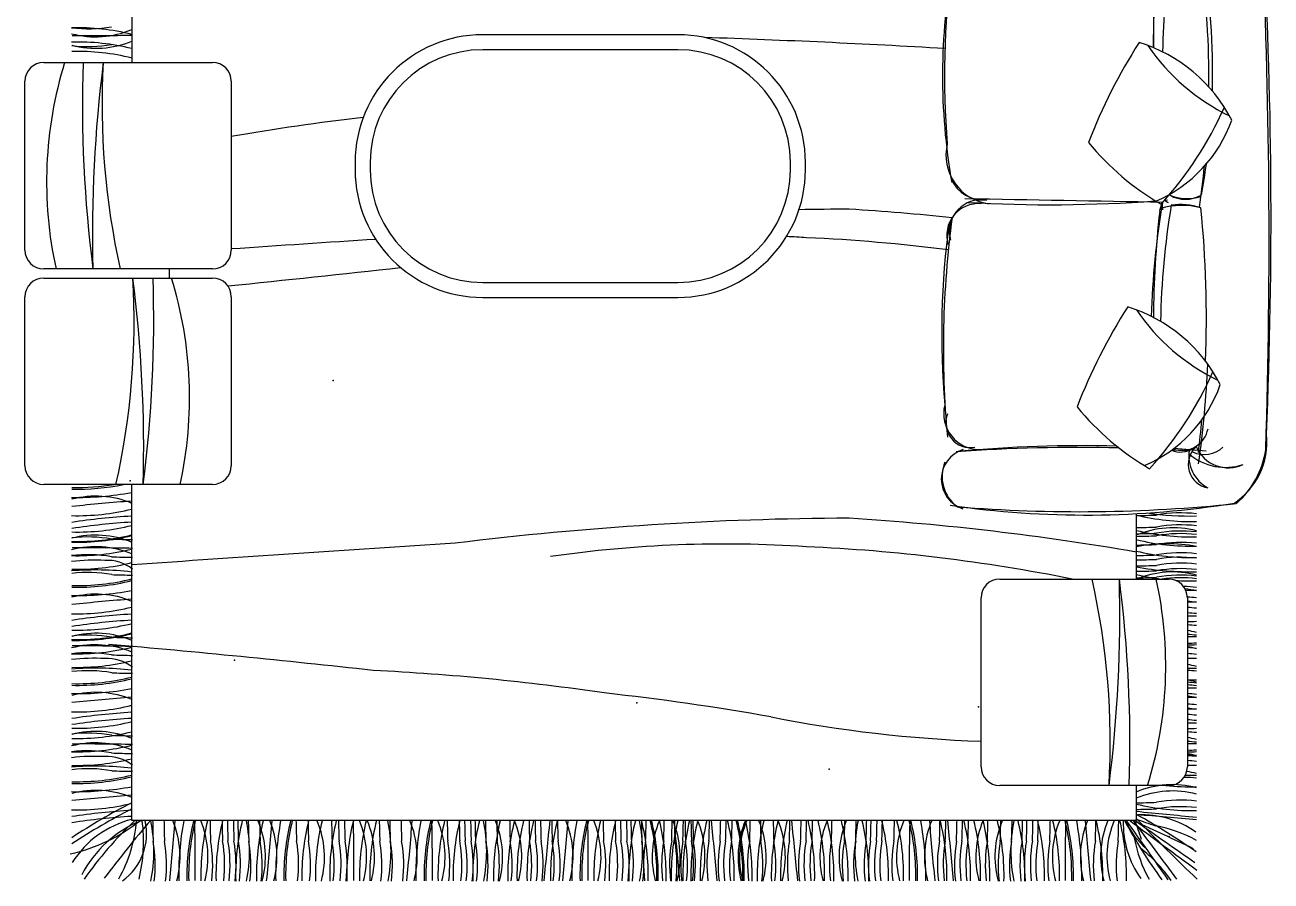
# Model space of a CAD drawing. Header units: millimetres. Extents: x 356 to 23963, y 1202 to 21076.
# Drawn here: x 421 to 3742, y 6901 to 9182 of the extents above; entities that cross this region are included whole.
import ezdxf

# ---------------------------------------------------------------- set-up
doc = ezdxf.new("R2010")
doc.units = ezdxf.units.MM

msp = doc.modelspace()

# ---------------------------------------------------------------- linework, layer by layer
at = {"color": 0}
for p, q in [((705.9, 10250.4, -342.9), (705.9, 9081.9, -342.9)), ((2160.7, 9155.9, -342.9), (1640.7, 9155.9, -342.9)), ((2160.7, 9115.9, -342.9), (1640.7, 9115.9, -342.9)), ((470.6, 9081.9, -342.9), (920.6, 9081.9, -342.9)), ((420.6, 8581.9, -342.9), (420.6, 9031.9, -342.9)), ((970.6, 9031.9, -342.9), (970.6, 8581.9, -342.9)), ((1300.7, 8815.9, -342.9), (1300.7, 8795.9, -342.9)), ((1340.7, 8815.9, -342.9), (1340.7, 8795.9, -342.9)), ((2460.7, 8795.9, -342.9), (2460.7, 8815.9, -342.9)), ((2500.7, 8795.9, -342.9), (2500.7, 8815.9, -342.9)), ((920.6, 8531.9, -342.9), (470.6, 8531.9, -342.9)), ((470.6, 8507.5, -342.9), (920.6, 8507.5, -342.9)), ((805.4, 8531.9, -342.9), (805.4, 8507.5, -342.9)), ((1640.7, 8495.9, -342.9), (2160.7, 8495.9, -342.9)), ((420.6, 8007.5, -342.9), (420.6, 8457.5, -342.9)), ((970.6, 8457.5, -342.9), (970.6, 8007.5, -342.9)), ((1640.7, 8455.9, -342.9), (2160.7, 8455.9, -342.9)), ((920.6, 7957.5, -342.9), (470.6, 7957.5, -342.9)), ((705.9, 7061.7, -342.9), (705.9, 7957.5, -342.9)), ((3383.3, 7705.4, -342.9), (3383.3, 7879.7, -342.9)), ((3018.8, 7705.4, -342.9), (3468.8, 7705.4, -342.9)), ((2968.8, 7205.4, -342.9), (2968.8, 7655.4, -342.9)), ((3518.8, 7655.4, -342.9), (3518.8, 7205.4, -342.9)), ((3468.8, 7155.4, -342.9), (3018.8, 7155.4, -342.9)), ((3383.3, 7061.7, -342.9), (3383.3, 7155.4, -342.9)), ((3383.3, 7061.7, -342.9), (705.9, 7061.7, -342.9))]:
    msp.add_line(p, q, dxfattribs=at)
for centre, radius, start, end in [((-14140.2, 8607.9, -342.9), 17876.7, 358.2125, 2.7303), ((-9875.3, 8668.7, -342.9), 13617.1, 357.56714, 3.31238), ((5986, 9049.7, -342.9), 2534.2, 172.5528, 178.6269), ((1785.2, 9055.9, -342.9), 1800.9, 358.4097, 10.0534), ((4513.1, 9046.6, -342.9), 1647, 169.5833, 189.9457), ((5070.3, 9048.9, -342.9), 2199, 172.449, 184.7928), ((6895.6, 9076.8, -342.9), 3468.6, 175.544, 179.2544), ((7741.8, 9148.7, -342.9), 4313.5, 177.2347, 180.3614), ((1259.4, 9039.1, -342.9), 2316.9, 359.4415, 7.8449), ((559.5, 8565, -342.9), 609.4, 76.1427, 91.3669), ((609.1, 9400.1, -342.9), 249.8, 255.1387, 292.6902), ((588.4, 9533.4, -342.9), 361.7, 263.1171, 280.0651), ((559.5, 8527.1, -342.9), 609.4, 76.1427, 91.3669), ((609.5, 9369.4, -342.9), 249.8, 255.1387, 292.6902), ((582.5, 14370.1, -342.9), 5216.7, 269.6066, 271.372), ((1640.7, 8815.9, -342.9), 340, 90, 180), ((2160.7, 8815.9, -342.9), 340, 0, 90), ((1294.8, -18343, -342.9), 27507.4, 86.71216, 88.04769), ((4695, 8306.5, -342.9), 1545.9, 147.5824, 158.6629), ((3269.2, 8740.4, -342.9), 412.9, 27.0571, 72.9874), ((588.8, 9486.2, -342.9), 361.7, 263.1171, 280.0651), ((560.1, 8502, -342.9), 609.4, 76.1427, 91.3669), ((1640.7, 8815.9, -342.9), 300, 90, 180), ((2160.7, 8815.9, -342.9), 300, 0, 90), ((3874.8, 9442.7, -342.9), 558.9, 214.3487, 244.0995), ((470.6, 9031.9, -342.9), 50, 90, 180), ((1558.3, 8763.2, -342.9), 1079.9, 162.8364, 192.3696), ((3994.8, 8968.8, -342.9), 3421, 178.1063, 187.3383), ((4249.8, 8624.9, -342.9), 3649.2, 172.8064, 181.461), ((2617.1, 8968.5, -342.9), 1990.9, 176.7358, 192.6687), ((920.6, 9031.9, -342.9), 50, 0, 90), ((1944.2, 3350.6, -342.9), 5619, 96.355, 99.9782), ((2726.6, 9360.5, -342.9), 975.7, 317.7232, 335.9185), ((3289.5, 9050.9, -342.9), 368.4, 293.2301, 340.5499), ((3813.1, 9328, -342.9), 722.5, 219.4337, 239.6932), ((3005.7, 8834.9, -342.9), 130.3, 166.5489, 263.4133), ((1259.4, 9039.1, -342.9), 2316.9, 351.478, 354.2205), ((1785.2, 9055.9, -342.9), 1800.9, 349.5443, 352.197), ((1640.7, 8795.9, -342.9), 340, 180, 270), ((1640.7, 8795.9, -342.9), 300, 180, 270), ((2160.7, 8795.9, -342.9), 340, 270, 0), ((2160.7, 8795.9, -342.9), 300, 270, 0), ((2975.5, 8810.5, -342.9), 95.1, 204.3626, 275.0766), ((2961.7, 8621.6, -342.9), 84.2, 84.8908, 197.0684), ((2967.7, 8632, -342.9), 83.5, 88.1772, 196.5563), ((-782087.2, -44032613, -342.9), 44048327.2, 88.97815473, 88.97884186), ((3153.7, 12565.4, -342.9), 3862.5, 266.7127, 274.1575), ((5634.6, 8341.9, -342.9), 2213, 170.4732, 178.3542), ((2600.5, 8951.1, -342.9), 885.3, 342.5362, 344.0375), ((7741.8, 9148.7, -342.9), 4313.5, 185.8785, 186.1128), ((3153.7, 12565.4, -342.9), 3862.5, 274.5216, 274.6345), ((3493.5, 8754.2, -342.9), 52.4, 227.9859, 240.8687), ((5986, 9049.7, -342.9), 2534.2, 187.2274, 187.2755), ((3519.5, 8842.3, -342.9), 123, 247.3836, 286.6892), ((3513.4, 8800.9, -342.9), 83.6, 240.532, 300.1681), ((3500.9, 8533.7, -342.9), 169.6, 71.6507, 98.4638), ((2654.3, -181.9, -342.9), 8873, 90.23623, 91.10229), ((2151.9, 1436.1, -342.9), 7269.9, 84.15797, 86.32651), ((5479.7, 8318.8, -342.9), 2611.3, 172.2852, 185.1755), ((6210.4, 8378.7, -342.9), 2782.4, 173.6709, 179.5051), ((5519.3, 8355.8, -342.9), 2072.4, 170.3999, 178.9939), ((3504.2, 8494.5, -342.9), 206.4, 75.7939, 105.9521), ((548.3, 8397.8, -342.9), 3021.1, 357.8781, 5.6361), ((5075.3, 8359.5, -342.9), 2211.3, 172.305, 184.9219), ((10686.5, -134043.3, -342.9), 142958.8, 93.742339, 93.897), ((2286.3, 5367.4, -342.9), 3254.8, 86.1712, 87.1085), ((2292.5, 3927.9, -342.9), 4691.9, 82.7845, 87.4203), ((470.6, 8581.9, -342.9), 50, 180, 270), ((920.6, 8581.9, -342.9), 50, 270, 0), ((470.6, 8457.5, -342.9), 50, 90, 180), ((-1279.3, 8394.1, -342.9), 1990.9, 347.3313, 3.2642), ((-2912.1, 8050.5, -342.9), 3649.2, 358.539, 7.1936), ((-2657.1, 8394.4, -342.9), 3421, 352.6617, 1.8937), ((-220.5, 8188.8, -342.9), 1079.9, 347.6304, 17.1636), ((920.6, 8457.5, -342.9), 50, 0, 90), ((-5889.4, 75045.2, -342.9), 66910.3, 275.876539, 276.273317), ((4664.7, 7601.8, -342.9), 1545.9, 147.5824, 158.6629), ((3238.9, 8035.7, -342.9), 412.9, 27.0571, 72.9874), ((3844.5, 8737.9, -342.9), 558.9, 214.3487, 244.0995), ((1068.4, 8374.7, -342.9), 2506.4, 351.6933, 357.7983), ((2696.3, 8655.8, -342.9), 975.7, 317.7232, 335.9185), ((3259.2, 8346.2, -342.9), 368.4, 293.2301, 340.5499), ((2965.3, 8146.4, -342.9), 96, 165.9026, 272.3421), ((2941.2, 8122.1, -342.9), 66.5, 158.9885, 279.7383), ((3782.8, 8623.2, -342.9), 722.5, 219.4337, 239.6932), ((3504.3, 8118.9, -342.9), 70.7, 250.807, 349.3784), ((548.3, 8397.8, -342.9), 3021.1, 353.2509, 354.9129), ((3535.4, 8069.9, -342.9), 195.3, 302.8907, 6.1208), ((2945.5, 7971.5, -342.9), 82.5, 107.1572, 252.2843), ((3229, 3592.6, -342.9), 4463.6, 88.6197, 94.1973), ((3244.9, 4388.4, -342.9), 3672.5, 88.6665, 95.2578), ((3500.5, 8107.3, -342.9), 63.4, 247.7613, 302.2634), ((3229, 3592.6, -342.9), 4463.6, 86.2108, 86.8092), ((3244.9, 4388.4, -342.9), 3672.5, 84.9347, 86.2899), ((3583.9, 8010.6, -342.9), 62.9, 132.3711, 260.7084), ((3618.5, 8033.2, -342.9), 95.8, 170.1316, 242.1567), ((3620.1, 8150, -342.9), 147, 228.8652, 288.7527), ((3563.6, 8111.6, -342.9), 74.2, 245.5539, 312.2797), ((3627.9, 8095, -342.9), 93, 203.2753, 295.1285), ((3491.6, 8086.2, -342.9), 239, 311.2896, 351.3451), ((470.6, 8007.5, -342.9), 50, 180, 270), ((920.6, 8007.5, -342.9), 50, 270, 0), ((2964.6, 7978.7, -342.9), 99.6, 157.3277, 233.9322), ((559.9, 8554.2, -342.9), 609.4, 268.6331, 281.6722), ((559.9, 8558.8, -342.9), 609.4, 268.6331, 279.3324), ((559, 8731.9, -342.9), 809.1, 269.0195, 280.4039), ((609.6, 7676.6, -342.9), 249.8, 67.3098, 104.8613), ((1265, 822.3, -342.9), 7113, 94.51462, 95.80171), ((3247.7, 10360.3, -342.9), 2484.3, 261.6486, 279.1921), ((3231.6, 11922.8, -342.9), 4037.8, 265.3747, 275.9373), ((559.6, 8483.6, -342.9), 609.4, 268.6331, 283.8573), ((806.7, 6134.4, -342.9), 1741.8, 93.3644, 98.6229), ((3298.4, 11908.4, -342.9), 4034.8, 271.1754, 271.9638), ((3527.1, 8468.1, -342.9), 609.4, 256.2956, 271.5198), ((3527.2, 8682.5, -342.9), 809.1, 261.8623, 271.1334), ((3500.9, 7520.1, -342.9), 361.7, 83.27, 100.218), ((560.1, 8440.1, -342.9), 609.4, 268.6331, 283.8573), ((807.1, 6118.2, -342.9), 1741.8, 93.3644, 98.6229), ((2654.3, -1005.3, -342.9), 8873, 90.23623, 97.03566), ((2151.9, 612.6, -342.9), 7269.9, 80.24869, 86.32651), ((3298.4, 11876.5, -342.9), 4034.8, 271.1754, 271.9638), ((3479.7, 7592.2, -342.9), 249.8, 75.2916, 112.8431), ((3500.9, 7488.1, -342.9), 361.7, 83.27, 100.218), ((559.5, 8414.9, -342.9), 609.4, 268.6331, 283.8573), ((559.9, 8412.9, -342.9), 609.4, 268.6331, 283.8573), ((609.5, 7572.7, -342.9), 249.8, 67.3098, 104.8613), ((588.8, 7455.9, -342.9), 361.7, 79.9349, 96.8829), ((779.5, 11844.8, -342.9), 4034.8, 268.1891, 268.9775), ((3298.4, 11860.1, -342.9), 4034.8, 271.1754, 271.9638), ((3298.4, 11853.1, -342.9), 4034.8, 271.1754, 271.9638), ((3527.1, 8427.3, -342.9), 609.4, 256.2956, 271.5198), ((3527.1, 8402.5, -342.9), 609.4, 256.2956, 271.5198), ((3500.9, 7471.8, -342.9), 361.7, 83.27, 100.218), ((3500.9, 7464.8, -342.9), 361.7, 83.27, 100.218), ((559.5, 8377.1, -342.9), 609.4, 268.6331, 283.8573), ((609.1, 7542, -342.9), 249.8, 67.3098, 104.8613), ((582.5, 2572, -342.9), 5216.7, 88.628, 90.3934), ((10686.5, -134866.7, -342.9), 142958.8, 93.657256, 94.003344), ((2286.3, 4544, -342.9), 3254.8, 86.1712, 98.2108), ((2292.5, 3104.5, -342.9), 4691.9, 78.7015, 87.4203), ((3298.4, 11829.9, -342.9), 4034.8, 271.1754, 271.9638), ((3465.2, 7394.3, -342.9), 405.2, 78.9074, 101.7417), ((3527.1, 8372, -342.9), 609.4, 256.2956, 271.5198), ((3500.9, 7441.5, -342.9), 361.7, 83.27, 100.218), ((3500.9, 7413.7, -342.9), 361.7, 83.27, 100.218), ((588.4, 7408.7, -342.9), 361.7, 79.9349, 96.8829), ((608.4, 7192, -342.9), 563.8, 87.4435, 96.4413), ((559.8, 8341, -342.9), 609.4, 268.6331, 283.8573), ((639.6, 7646.4, -342.9), 109, 51.6564, 93.1744), ((779.1, 11797.6, -342.9), 4034.8, 268.1891, 268.9775), ((3298.4, 11802, -342.9), 4034.8, 271.1754, 271.9638), ((3298.4, 11790.3, -342.9), 4034.8, 271.1754, 271.9638), ((3298.4, 11774.3, -342.9), 4034.8, 271.1754, 271.9638), ((3500.9, 7401.9, -342.9), 361.7, 83.27, 100.218), ((3500.9, 7386, -342.9), 361.7, 83.27, 100.218), ((609.8, 6906.6, -342.9), 823.1, 83.3702, 94.5064), ((588.6, 7361.2, -342.9), 361.7, 79.9349, 96.8829), ((559.9, 8297.5, -342.9), 609.4, 268.6331, 283.8573), ((779.3, 11750, -342.9), 4034.8, 268.1891, 268.9775), ((3018.8, 7655.4, -342.9), 50, 90, 180), ((1322.3, 7268.8, -342.9), 1990.9, 356.7358, 12.6687), ((-310.4, 7612.4, -342.9), 3649.2, 352.8064, 1.461), ((-55.4, 7268.5, -342.9), 3421, 358.1063, 7.3383), ((3298.4, 11760, -342.9), 4034.8, 271.1754, 271.9638), ((3298.4, 11742.6, -342.9), 4034.8, 271.1754, 271.9638), ((3479.7, 7474.6, -342.9), 249.8, 75.2916, 112.8431), ((3527.1, 8309.8, -342.9), 609.4, 256.2956, 262.6734), ((3527.2, 8534, -342.9), 809.1, 259.749, 271.1334), ((2381.1, 7474.1, -342.9), 1079.9, 342.8364, 12.3696), ((3500.9, 7371.6, -342.9), 361.7, 83.27, 100.218), ((3500.9, 7354.2, -342.9), 361.7, 83.27, 100.218), ((3500.9, 7347.2, -342.9), 361.7, 83.27, 98.0005), ((3468.8, 7655.4, -342.9), 50, 0, 90), ((559, 8470.7, -342.9), 809.1, 269.0195, 280.4039), ((559.9, 8293, -342.9), 609.4, 268.6331, 283.8573), ((3527.1, 8309.8, -342.9), 609.4, 266.2941, 271.5198), ((3500.9, 7324, -342.9), 361.7, 83.27, 88.7635), ((3465.2, 7276.8, -342.9), 405.2, 78.9074, 83.2475), ((3527.1, 8284.9, -342.9), 609.4, 268.8194, 271.5198), ((609.6, 7415.4, -342.9), 249.8, 67.3098, 104.8613), ((1265, 561.1, -342.9), 7113, 94.51462, 95.80171), ((3500.9, 7296.1, -342.9), 361.7, 83.27, 87.1599), ((3500.9, 7284.4, -342.9), 361.7, 83.27, 87.1538), ((3527.1, 8254.5, -342.9), 609.4, 269.2228, 271.5198), ((559.6, 8222.4, -342.9), 609.4, 268.6331, 283.8573), ((806.7, 5873.2, -342.9), 1741.8, 93.3644, 98.6229), ((3500.9, 7268.4, -342.9), 361.7, 83.27, 87.1538), ((3500.9, 7254.1, -342.9), 361.7, 83.27, 87.1538), ((3527.2, 8416.5, -342.9), 809.1, 269.4035, 271.1334), ((560.1, 8178.6, -342.9), 609.4, 268.6331, 283.8573), ((807.1, 5857, -342.9), 1741.8, 93.3644, 98.6229), ((3527.1, 8202.1, -342.9), 609.4, 269.2228, 271.5198), ((3500.9, 7222.1, -342.9), 361.7, 83.27, 87.1538), ((559.5, 8153.4, -342.9), 609.4, 268.6331, 283.8573), ((559.9, 8151.4, -342.9), 609.4, 268.6331, 283.8573), ((609.5, 7311.2, -342.9), 249.8, 67.3098, 104.8613), ((588.8, 7194.4, -342.9), 361.7, 79.9349, 96.8829), ((779.5, 11583.2, -342.9), 4034.8, 268.1891, 268.9775), ((3479.7, 7321.4, -342.9), 249.8, 75.2916, 80.9922), ((3500.9, 7196.5, -342.9), 361.7, 83.27, 87.1538), ((3527.1, 8161.8, -342.9), 609.4, 269.2228, 271.5198), ((559.5, 8115.6, -342.9), 609.4, 268.6331, 283.8573), ((609.1, 7280.5, -342.9), 249.8, 67.3098, 104.8613), ((588.4, 7147.2, -342.9), 361.7, 79.9349, 96.8829), ((582.5, 2310.5, -342.9), 5216.7, 88.628, 90.3934), ((-1897.1, -21887.9, -342.9), 29528.7, 83.68924, 85.06516), ((3527.1, 8144.4, -342.9), 609.4, 269.2228, 271.5198), ((3527.1, 8139.9, -342.9), 609.4, 269.2228, 271.5198), ((3479.7, 7278.3, -342.9), 249.8, 75.2916, 80.9922), ((3500.9, 7161.5, -342.9), 361.7, 83.27, 87.1538), ((3500.9, 7145.5, -342.9), 361.7, 83.27, 87.1538), ((608.4, 6930.5, -342.9), 563.8, 87.4435, 96.4413), ((559.8, 8079.5, -342.9), 609.4, 268.6331, 283.8573), ((639.6, 7384.9, -342.9), 109, 51.6564, 93.1744), ((779.1, 11536.1, -342.9), 4034.8, 268.1891, 268.9775), ((3527.1, 8104.1, -342.9), 609.4, 269.2228, 271.5198), ((3479.7, 7230.9, -342.9), 249.8, 75.2916, 80.9922), ((609.8, 6645.1, -342.9), 823.1, 83.3702, 94.5064), ((588.6, 7099.6, -342.9), 361.7, 79.9349, 96.8829), ((559.9, 8036, -342.9), 609.4, 268.6331, 283.8573), ((559.9, 8031.5, -342.9), 609.4, 268.6331, 283.8573), ((779.3, 11488.5, -342.9), 4034.8, 268.1891, 268.9775), ((1037.4, 1069.2, -342.9), 6400.2, 81.67095, 87.21229), ((3527.1, 8077.5, -342.9), 609.4, 269.2228, 271.5198), ((3500.9, 7100.6, -342.9), 361.7, 83.27, 87.1538), ((559, 8209.2, -342.9), 809.1, 269.0195, 280.4039), ((3527.1, 8046.3, -342.9), 609.4, 269.2228, 271.5198), ((3479.7, 7189.5, -342.9), 249.8, 75.2916, 80.9922), ((3500.9, 7069.1, -342.9), 361.7, 83.27, 87.1538), ((3500.9, 7062.1, -342.9), 361.7, 83.27, 87.1538), ((3527.1, 8024.7, -342.9), 609.4, 269.2228, 271.5198), ((609.6, 7153.9, -342.9), 249.8, 67.3098, 104.8613), ((1265, 299.6, -342.9), 7113, 94.51462, 95.80171), ((1223.7, 646.1, -342.9), 6796.3, 79.95576, 83.742), ((3500.9, 7038.9, -342.9), 361.7, 83.27, 87.1538), ((3465.2, 6991.6, -342.9), 405.2, 78.9074, 82.3926), ((3527.1, 7999.8, -342.9), 609.4, 269.2228, 271.5198), ((559.6, 7960.9, -342.9), 609.4, 268.6331, 283.8573), ((806.7, 5611.6, -342.9), 1741.8, 93.3644, 98.6229), ((3500.9, 7011, -342.9), 361.7, 83.27, 87.1538), ((3500.9, 6999.2, -342.9), 361.7, 83.27, 87.1538), ((3527.1, 7969.4, -342.9), 609.4, 269.2228, 271.5198), ((3500.9, 6983.3, -342.9), 361.7, 83.27, 87.1538), ((560.1, 7917.4, -342.9), 609.4, 268.6331, 283.8573), ((807.1, 5595.4, -342.9), 1741.8, 93.3644, 98.6229), ((3090, 10769.4, -342.9), 3498.1, 258.7754, 268.0151), ((3500.9, 6969, -342.9), 361.7, 83.27, 87.1538), ((3527.2, 8131.4, -342.9), 809.1, 269.4035, 271.1334), ((3527.1, 7916.9, -342.9), 609.4, 269.2228, 271.5198), ((559.9, 7890.2, -342.9), 609.4, 268.6331, 283.8573), ((609.5, 7049.9, -342.9), 249.8, 67.3098, 104.8613), ((588.8, 6933.2, -342.9), 361.7, 79.9349, 96.8829), ((779.5, 11322, -342.9), 4034.8, 268.1891, 268.9775), ((3500.9, 6937, -342.9), 361.7, 83.27, 87.1538), ((3479.7, 7036.3, -342.9), 249.8, 75.2916, 80.9922), ((559.5, 7854.4, -342.9), 609.4, 268.6331, 283.8573), ((609.1, 7019.3, -342.9), 249.8, 67.3098, 104.8613), ((588.4, 6886, -342.9), 361.7, 79.9349, 96.8829), ((582.5, 2049.3, -342.9), 5216.7, 88.628, 90.3934), ((779.1, 11274.8, -342.9), 4034.8, 268.1891, 268.9775), ((3500.9, 6911.3, -342.9), 361.7, 83.27, 87.1538), ((3527.1, 7876.6, -342.9), 609.4, 269.2228, 271.5198), ((3527.1, 7859.3, -342.9), 609.4, 269.2228, 271.5198), ((3527.1, 7854.8, -342.9), 609.4, 269.2228, 271.5198), ((608.4, 6669.2, -342.9), 563.8, 87.4435, 96.4413), ((559.8, 7818.3, -342.9), 609.4, 268.6331, 283.8573), ((639.6, 7123.7, -342.9), 109, 51.6564, 93.1744), ((3479.7, 6993.2, -342.9), 249.8, 75.2916, 80.9922), ((3500.9, 6876.3, -342.9), 361.7, 83.27, 87.1538), ((3500.9, 6873.3, -342.9), 361.7, 83.27, 87.1538), ((3500.9, 6860.4, -342.9), 361.7, 83.27, 87.1538), ((3527.1, 7819, -342.9), 609.4, 269.2228, 271.5198), ((609.8, 6383.9, -342.9), 823.1, 83.3702, 94.5064), ((588.6, 6838.4, -342.9), 361.7, 79.9349, 96.8829), ((559.9, 7774.8, -342.9), 609.4, 268.6331, 283.8573), ((559.9, 7770.3, -342.9), 609.4, 268.6331, 283.8573), ((779.3, 11227.3, -342.9), 4034.8, 268.1891, 268.9775), ((3018.8, 7205.4, -342.9), 50, 180, 270), ((3468.8, 7205.4, -342.9), 50, 270, 0), ((3500.9, 6815.5, -342.9), 361.7, 83.27, 88.5502), ((3527.1, 7792.4, -342.9), 609.4, 268.7309, 271.5198), ((3479.7, 6945.8, -342.9), 249.8, 75.2916, 81.3688), ((559, 7948, -342.9), 809.1, 269.0195, 280.4039), ((609.6, 6892.7, -342.9), 249.8, 67.3098, 104.8613), ((3479.7, 6907.8, -342.9), 249.8, 75.2916, 112.8431), ((3479.7, 6891, -342.9), 249.8, 75.2916, 112.8431), ((3527.1, 7761.2, -342.9), 609.4, 263.7754, 271.5198), ((559.6, 7699.7, -342.9), 609.4, 268.6331, 283.8573), ((1526.9, 5515.3, -342.9), 1793.4, 117.2669, 123.1781), ((1265, 38.4, -342.9), 7113, 94.51462, 95.80171), ((3298.4, 11143, -342.9), 4034.8, 271.1754, 271.9638), ((3500.9, 6754.7, -342.9), 361.7, 83.27, 100.218), ((806.7, 5350.4, -342.9), 1741.8, 93.3644, 98.6229), ((1527.3, 5499.1, -342.9), 1793.4, 117.2669, 123.1781), ((3298.4, 11125.5, -342.9), 4034.8, 271.1754, 271.9638), ((3527.1, 7698.1, -342.9), 609.4, 256.2956, 271.5198), ((4756.8, 20543.3, -342.9), 13526.6, 264.16946, 264.85208), ((2843, -15, -342.9), 7113, 84.35121, 85.6383), ((2636.4, 5708, -342.9), 1560.2, 54.5272, 61.3703), ((3396.1, 6827.7, -342.9), 249.8, 54.5496, 92.1011), ((3500.9, 6737.2, -342.9), 361.7, 83.27, 100.218), ((435.3, 7434.6, -342.9), 473.8, 282.9523, 308.0769), ((807.1, 5334.2, -342.9), 1741.8, 93.3644, 98.6229), ((769.3, 6809.9, -342.9), 263, 103.9935, 147.7288), ((846, 6776.2, -342.9), 308.1, 112.1181, 152.6967), ((1455.4, 6284.8, -342.9), 1074.8, 133.716, 144.6847), ((4545.4, 3901.1, -342.9), 4935.7, 140.1568, 142.4559), ((353.9, 7088.9, -342.9), 365.2, 330.135, 355.7243), ((589.3, 7027.2, -342.9), 155.6, 305.9057, 12.8054), ((297.2, 7007, -342.9), 439.5, 346.7215, 7.1491), ((359, 6979.9, -342.9), 405.2, 348.7545, 11.5888), ((4795.1, 7134.8, -342.9), 4034.8, 181.0225, 181.8109), ((4825.3, 7134.8, -342.9), 4034.8, 181.0225, 181.8109), ((-6270.2, 7620.8, -342.9), 7113, 354.19829, 355.48538), ((584.2, 6965.4, -342.9), 249.8, 345.1387, 22.6902), ((1639.5, 6914.8, -342.9), 809.1, 169.5961, 180.9805), ((1461.7, 6915.7, -342.9), 609.4, 166.1427, 181.3669), ((1466.3, 6915.7, -342.9), 609.4, 166.1427, 181.3669), ((-4342, 6938.3, -342.9), 5216.7, 359.6066, 1.372), ((658.6, 6965.3, -342.9), 249.8, 345.1387, 22.6902), ((1498.8, 6915.7, -342.9), 609.4, 166.1427, 181.3669), ((4948.1, 7135.1, -342.9), 4034.8, 181.0225, 181.8109), ((1539.2, 6915.6, -342.9), 609.4, 166.1427, 181.3669), ((4980.1, 7135, -342.9), 4034.8, 181.0225, 181.8109), ((4994.4, 7135, -342.9), 4034.8, 181.0225, 181.8109), ((5010.4, 7135, -342.9), 4034.8, 181.0225, 181.8109), ((1591.6, 6915.4, -342.9), 609.4, 166.1427, 181.3669), ((5022.1, 7134.9, -342.9), 4034.8, 181.0225, 181.8109), ((614, 6979.9, -342.9), 405.2, 348.7545, 11.5888), ((5050, 7134.8, -342.9), 4034.8, 181.0225, 181.8109), ((1646.9, 6915.3, -342.9), 609.4, 166.1427, 181.3669), ((811.8, 6964.9, -342.9), 249.8, 345.1387, 22.6902), ((5080.2, 7134.8, -342.9), 4034.8, 181.0225, 181.8109), ((-6011.7, 7620.8, -342.9), 7113, 354.19829, 355.48538), ((842.6, 6965.4, -342.9), 249.8, 345.1387, 22.6902), ((1897.9, 6914.8, -342.9), 809.1, 169.5961, 180.9805), ((1720.2, 6915.7, -342.9), 609.4, 166.1427, 181.3669), ((1724.8, 6915.7, -342.9), 609.4, 166.1427, 181.3669), ((5177.2, 7135.1, -342.9), 4034.8, 181.0225, 181.8109), ((1768.2, 6915.6, -342.9), 609.4, 166.1427, 181.3669), ((5209.2, 7135, -342.9), 4034.8, 181.0225, 181.8109), ((1804.3, 6915.3, -342.9), 609.4, 166.1427, 181.3669), ((969.2, 6964.9, -342.9), 249.8, 345.1387, 22.6902), ((1842.2, 6915.3, -342.9), 609.4, 166.1427, 181.3669), ((5272, 7135.3, -342.9), 4034.8, 181.0225, 181.8109), ((5290.5, 7135, -342.9), 4034.8, 181.0225, 181.8109), ((5306.5, 7135, -342.9), 4034.8, 181.0225, 181.8109), ((1887.6, 6915.4, -342.9), 609.4, 166.1427, 181.3669), ((-3919.1, 6938.3, -342.9), 5216.7, 359.6066, 1.372), ((1081.6, 6965.3, -342.9), 249.8, 345.1387, 22.6902), ((1921.8, 6915.7, -342.9), 609.4, 166.1427, 181.3669), ((1102.5, 6965.5, -342.9), 249.8, 345.1387, 22.6902), ((1949, 6915.9, -342.9), 609.4, 166.1427, 181.3669), ((5399.2, 7134.9, -342.9), 4034.8, 181.0225, 181.8109), ((991.1, 6979.9, -342.9), 405.2, 348.7545, 11.5888), ((5427.1, 7134.8, -342.9), 4034.8, 181.0225, 181.8109), ((5457.3, 7134.8, -342.9), 4034.8, 181.0225, 181.8109), ((-5638.1, 7620.8, -342.9), 7113, 354.19829, 355.48538), ((1216.2, 6965.4, -342.9), 249.8, 345.1387, 22.6902), ((2271.5, 6914.8, -342.9), 809.1, 169.5961, 180.9805), ((2093.8, 6915.7, -342.9), 609.4, 166.1427, 181.3669), ((2098.4, 6915.7, -342.9), 609.4, 166.1427, 181.3669), ((-3710, 6938.3, -342.9), 5216.7, 359.6066, 1.372), ((1290.7, 6965.3, -342.9), 249.8, 345.1387, 22.6902), ((2130.9, 6915.7, -342.9), 609.4, 166.1427, 181.3669), ((5580.2, 7135.1, -342.9), 4034.8, 181.0225, 181.8109), ((2171.2, 6915.6, -342.9), 609.4, 166.1427, 181.3669), ((5612.2, 7135, -342.9), 4034.8, 181.0225, 181.8109), ((5626.5, 7135, -342.9), 4034.8, 181.0225, 181.8109), ((5642.5, 7135, -342.9), 4034.8, 181.0225, 181.8109), ((2223.6, 6915.4, -342.9), 609.4, 166.1427, 181.3669), ((5654.2, 7134.9, -342.9), 4034.8, 181.0225, 181.8109), ((1246.1, 6979.9, -342.9), 405.2, 348.7545, 11.5888), ((5682.1, 7134.8, -342.9), 4034.8, 181.0225, 181.8109), ((2278.9, 6915.3, -342.9), 609.4, 166.1427, 181.3669), ((1443.9, 6964.9, -342.9), 249.8, 345.1387, 22.6902), ((5712.3, 7134.8, -342.9), 4034.8, 181.0225, 181.8109), ((2316.8, 6915.3, -342.9), 609.4, 166.1427, 181.3669), ((5746.6, 7135.3, -342.9), 4034.8, 181.0225, 181.8109), ((1494.9, 6965.5, -342.9), 249.8, 345.1387, 22.6902), ((2341.4, 6915.9, -342.9), 609.4, 166.1427, 181.3669), ((2368, 6915.8, -342.9), 609.4, 166.1427, 181.3669), ((5798.3, 7135.3, -342.9), 4034.8, 181.0225, 181.8109), ((5814.3, 7135.3, -342.9), 4034.8, 181.0225, 181.8109), ((5828.9, 7134.8, -342.9), 4034.8, 181.0225, 181.8109), ((15272.5, 5652.1, -342.9), 13526.6, 174.01654, 174.69917), ((2431, 6916, -342.9), 609.4, 166.1427, 181.3669), ((5858.7, 7135.7, -342.9), 4034.8, 181.0225, 181.8109), ((5874.2, 7135.4, -342.9), 4034.8, 181.0225, 181.8109), ((-5222.6, 7620.8, -342.9), 7113, 354.19829, 355.48538), ((1631.7, 6965.4, -342.9), 249.8, 345.1387, 22.6902), ((2687.1, 6914.8, -342.9), 809.1, 169.5961, 180.9805), ((2509.3, 6915.7, -342.9), 609.4, 166.1427, 181.3669), ((2513.9, 6915.7, -342.9), 609.4, 166.1427, 181.3669), ((-3294.5, 6938.3, -342.9), 5216.7, 359.6066, 1.372), ((1706.2, 6965.3, -342.9), 249.8, 345.1387, 22.6902), ((2546.4, 6915.7, -342.9), 609.4, 166.1427, 181.3669), ((5995.7, 7135.1, -342.9), 4034.8, 181.0225, 181.8109), ((2586.7, 6915.6, -342.9), 609.4, 166.1427, 181.3669), ((6027.7, 7135, -342.9), 4034.8, 181.0225, 181.8109), ((6042, 7135, -342.9), 4034.8, 181.0225, 181.8109), ((6058, 7135, -342.9), 4034.8, 181.0225, 181.8109), ((2639.2, 6915.4, -342.9), 609.4, 166.1427, 181.3669), ((6069.7, 7134.9, -342.9), 4034.8, 181.0225, 181.8109), ((1661.6, 6979.9, -342.9), 405.2, 348.7545, 11.5888), ((6097.6, 7134.8, -342.9), 4034.8, 181.0225, 181.8109), ((1472.5, 6915.8, -342.9), 609.4, 358.6331, 13.8573), ((-1957.8, 7135.3, -342.9), 4034.8, 358.1891, 358.9775), ((1495.6, 6915.9, -342.9), 609.4, 358.6331, 13.8573), ((1499.1, 6915.9, -342.9), 609.4, 358.6331, 13.8573), ((2342.1, 6965.5, -342.9), 249.8, 157.3098, 194.8613), ((1520.2, 6915.3, -342.9), 609.4, 358.6331, 13.8573), ((-1909.6, 7135.3, -342.9), 4034.8, 358.1891, 358.9775), ((2752.3, 6915.3, -342.9), 609.4, 166.1427, 181.3669), ((-1888.4, 7135.7, -342.9), 4034.8, 358.1891, 358.9775), ((1917.2, 6964.9, -342.9), 249.8, 345.1387, 22.6902), ((-11302.3, 5652.1, -342.9), 13526.6, 5.30083, 5.98346), ((6185.6, 7134.8, -342.9), 4034.8, 181.0225, 181.8109), ((-1858.6, 7134.8, -342.9), 4034.8, 358.1891, 358.9775), ((2783.5, 6915.8, -342.9), 609.4, 166.1427, 181.3669), ((6213.9, 7135.3, -342.9), 4034.8, 181.0225, 181.8109), ((2805, 6915.3, -342.9), 609.4, 166.1427, 181.3669), ((6229.8, 7135.3, -342.9), 4034.8, 181.0225, 181.8109), ((6234.8, 7135.3, -342.9), 4034.8, 181.0225, 181.8109), ((1983.1, 6965.5, -342.9), 249.8, 345.1387, 22.6902), ((2829.6, 6915.9, -342.9), 609.4, 166.1427, 181.3669), ((-1789, 7135.7, -342.9), 4034.8, 358.1891, 358.9775), ((-11202.8, 5652.1, -342.9), 13526.6, 5.30083, 5.98346), ((-1759.2, 7134.8, -342.9), 4034.8, 358.1891, 358.9775), ((-1744.6, 7135.3, -342.9), 4034.8, 358.1891, 358.9775), ((1701.7, 6915.8, -342.9), 609.4, 358.6331, 13.8573), ((-1728.6, 7135.3, -342.9), 4034.8, 358.1891, 358.9775), ((1724.8, 6915.9, -342.9), 609.4, 358.6331, 13.8573), ((1728.3, 6915.9, -342.9), 609.4, 358.6331, 13.8573), ((2571.2, 6965.5, -342.9), 249.8, 157.3098, 194.8613), ((2574.8, 6965.5, -342.9), 249.8, 157.3098, 194.8613), ((1749.4, 6915.3, -342.9), 609.4, 358.6331, 13.8573), ((-1680.4, 7135.3, -342.9), 4034.8, 358.1891, 358.9775), ((2981.5, 6915.3, -342.9), 609.4, 166.1427, 181.3669), ((2146.4, 6964.9, -342.9), 249.8, 345.1387, 22.6902), ((6414.8, 7134.8, -342.9), 4034.8, 181.0225, 181.8109), ((3019.3, 6915.3, -342.9), 609.4, 166.1427, 181.3669), ((6449.1, 7135.3, -342.9), 4034.8, 181.0225, 181.8109), ((2197.5, 6965.5, -342.9), 249.8, 345.1387, 22.6902), ((3043.9, 6915.9, -342.9), 609.4, 166.1427, 181.3669), ((-1574.6, 7135.7, -342.9), 4034.8, 358.1891, 358.9775), ((-10988.5, 5652.1, -342.9), 13526.6, 5.30083, 5.98346), ((-1544.8, 7134.8, -342.9), 4034.8, 358.1891, 358.9775), ((-1530.2, 7135.3, -342.9), 4034.8, 358.1891, 358.9775), ((1916.1, 6915.8, -342.9), 609.4, 358.6331, 13.8573), ((-1514.3, 7135.3, -342.9), 4034.8, 358.1891, 358.9775), ((1942.7, 6915.9, -342.9), 609.4, 358.6331, 13.8573), ((2789.1, 6965.5, -342.9), 249.8, 157.3098, 194.8613), ((1967.3, 6915.3, -342.9), 609.4, 358.6331, 13.8573), ((-1462.5, 7135.3, -342.9), 4034.8, 358.1891, 358.9775), ((2840.2, 6964.9, -342.9), 249.8, 157.3098, 194.8613), ((2005.1, 6915.3, -342.9), 609.4, 358.6331, 13.8573), ((-1428.2, 7134.8, -342.9), 4034.8, 358.1891, 358.9775), ((3038, 6979.9, -342.9), 405.2, 168.4112, 191.2455), ((-1398, 7134.8, -342.9), 4034.8, 358.1891, 358.9775), ((2060.4, 6915.4, -342.9), 609.4, 358.6331, 13.8573), ((-1370.1, 7134.9, -342.9), 4034.8, 358.1891, 358.9775), ((-1358.4, 7135, -342.9), 4034.8, 358.1891, 358.9775), ((-1342.4, 7135, -342.9), 4034.8, 358.1891, 358.9775), ((2112.9, 6915.6, -342.9), 609.4, 358.6331, 13.8573), ((-1328.1, 7135, -342.9), 4034.8, 358.1891, 358.9775), ((-1296.1, 7135.1, -342.9), 4034.8, 358.1891, 358.9775), ((2993.4, 6965.3, -342.9), 249.8, 157.3098, 194.8613), ((2153.2, 6915.7, -342.9), 609.4, 358.6331, 13.8573), ((7994.1, 6938.3, -342.9), 5216.7, 178.628, 180.3934), ((2185.7, 6915.7, -342.9), 609.4, 358.6331, 13.8573), ((2190.3, 6915.7, -342.9), 609.4, 358.6331, 13.8573), ((2012.5, 6914.8, -342.9), 809.1, 359.0195, 10.4039), ((3067.9, 6965.4, -342.9), 249.8, 157.3098, 194.8613), ((9922.2, 7620.8, -342.9), 7113, 184.51462, 185.80171), ((-1174.6, 7135.4, -342.9), 4034.8, 358.1891, 358.9775), ((2268.6, 6916, -342.9), 609.4, 358.6331, 13.8573), ((-1159.1, 7135.7, -342.9), 4034.8, 358.1891, 358.9775), ((-10572.9, 5652.1, -342.9), 13526.6, 5.30083, 5.98346), ((-1129.3, 7134.8, -342.9), 4034.8, 358.1891, 358.9775), ((-1114.7, 7135.3, -342.9), 4034.8, 358.1891, 358.9775), ((2331.6, 6915.8, -342.9), 609.4, 358.6331, 13.8573), ((-1098.7, 7135.3, -342.9), 4034.8, 358.1891, 358.9775), ((2358.2, 6915.9, -342.9), 609.4, 358.6331, 13.8573), ((3204.7, 6965.5, -342.9), 249.8, 157.3098, 194.8613), ((2382.8, 6915.3, -342.9), 609.4, 358.6331, 13.8573), ((-1047, 7135.3, -342.9), 4034.8, 358.1891, 358.9775), ((3255.7, 6964.9, -342.9), 249.8, 157.3098, 194.8613), ((2420.7, 6915.3, -342.9), 609.4, 358.6331, 13.8573), ((-1012.7, 7134.8, -342.9), 4034.8, 358.1891, 358.9775), ((3453.5, 6979.9, -342.9), 405.2, 168.4112, 191.2455), ((-982.5, 7134.8, -342.9), 4034.8, 358.1891, 358.9775), ((2476, 6915.4, -342.9), 609.4, 358.6331, 13.8573), ((-954.6, 7134.9, -342.9), 4034.8, 358.1891, 358.9775), ((-942.9, 7135, -342.9), 4034.8, 358.1891, 358.9775), ((-926.9, 7135, -342.9), 4034.8, 358.1891, 358.9775), ((2528.4, 6915.6, -342.9), 609.4, 358.6331, 13.8573), ((-912.6, 7135, -342.9), 4034.8, 358.1891, 358.9775), ((-880.6, 7135.1, -342.9), 4034.8, 358.1891, 358.9775), ((3408.9, 6965.3, -342.9), 249.8, 157.3098, 194.8613), ((2568.7, 6915.7, -342.9), 609.4, 358.6331, 13.8573), ((8409.6, 6938.3, -342.9), 5216.7, 178.628, 180.3934), ((2601.2, 6915.7, -342.9), 609.4, 358.6331, 13.8573), ((2605.8, 6915.7, -342.9), 609.4, 358.6331, 13.8573), ((2428.1, 6914.8, -342.9), 809.1, 359.0195, 10.4039), ((3483.4, 6965.4, -342.9), 249.8, 157.3098, 194.8613), ((10337.7, 7620.8, -342.9), 7113, 184.51462, 185.80171), ((-759.1, 7135.4, -342.9), 4034.8, 358.1891, 358.9775), ((2684.1, 6916, -342.9), 609.4, 358.6331, 13.8573), ((3537.4, 6965.6, -342.9), 249.8, 157.3098, 194.8613), ((3554.2, 6965.7, -342.9), 249.8, 157.3098, 194.8613), ((-698.3, 7135.6, -342.9), 4034.8, 358.1891, 358.9775), ((2747.2, 6916.1, -342.9), 609.4, 358.6331, 13.8573), ((3597.7, 7053.2, -342.9), 249.8, 178.0518, 215.6033), ((4718.6, 7813.1, -342.9), 1560.2, 208.7826, 215.6257), ((3523.8, 7128.9, -342.9), 181.7, 201.4404, 231.2199), ((-9448.7, -2090.2, -342.9), 15739.7, 34.85166, 35.54725), ((17104.8, 25493.7, -342.9), 22989.3, 233.30058, 233.85107), ((-15020.9, -6725.8, -342.9), 22989.3, 36.36755, 36.85233), ((-419.7, 5702.4, -342.9), 4034.8, 18.931, 19.7195), ((333.5, 279.2, -342.9), 7432.6, 64.48709, 65.81389), ((4732.4, 10868.2, -342.9), 4034.8, 250.4334, 251.2219), ((12498.5, 19890.9, -342.9), 15739.7, 234.60567, 235.30126), ((6548.5, 10099.3, -342.9), 4383.7, 223.7848, 226.7547), ((3367.6, 6692.6, -342.9), 361.7, 60.9382, 79.4761), ((1469.8, 6944.9, -342.9), 361.7, 353.1171, 10.0651), ((1485.4, 6944.7, -342.9), 361.7, 353.1171, 10.0651), ((2500.5, 6944.9, -342.9), 361.7, 169.9349, 186.8829), ((2599.9, 6944.9, -342.9), 361.7, 169.9349, 186.8829), ((2814.3, 6944.9, -342.9), 361.7, 169.9349, 186.8829), ((3214.2, 6944.7, -342.9), 361.7, 169.9349, 186.8829), ((3229.8, 6944.9, -342.9), 361.7, 169.9349, 186.8829), ((3629.8, 6944.7, -342.9), 361.7, 169.9349, 186.8829), ((3690.6, 6944.9, -342.9), 361.7, 169.9349, 186.8829), ((3732.6, 7082.1, -342.9), 361.7, 190.6769, 209.2147), ((406.2, 6944.1, -342.9), 361.7, 353.1171, 10.0651), ((436.4, 6944, -342.9), 361.7, 353.1171, 10.0651), ((559.3, 6944.4, -342.9), 361.7, 353.1171, 10.0651), ((591.2, 6944.3, -342.9), 361.7, 353.1171, 10.0651), ((605.6, 6944.3, -342.9), 361.7, 353.1171, 10.0651), ((621.5, 6944.2, -342.9), 361.7, 353.1171, 10.0651), ((633.3, 6944.2, -342.9), 361.7, 353.1171, 10.0651), ((661.1, 6944.1, -342.9), 361.7, 353.1171, 10.0651), ((691.4, 6944, -342.9), 361.7, 353.1171, 10.0651), ((788.4, 6944.4, -342.9), 361.7, 353.1171, 10.0651), ((820.3, 6944.3, -342.9), 361.7, 353.1171, 10.0651), ((883.1, 6944.6, -342.9), 361.7, 353.1171, 10.0651), ((901.6, 6944.3, -342.9), 361.7, 353.1171, 10.0651), ((917.6, 6944.2, -342.9), 361.7, 353.1171, 10.0651), ((1010.4, 6944.2, -342.9), 361.7, 353.1171, 10.0651), ((1038.3, 6944.1, -342.9), 361.7, 353.1171, 10.0651), ((1068.5, 6944, -342.9), 361.7, 353.1171, 10.0651), ((1191.3, 6944.4, -342.9), 361.7, 353.1171, 10.0651), ((1223.3, 6944.3, -342.9), 361.7, 353.1171, 10.0651), ((1237.6, 6944.3, -342.9), 361.7, 353.1171, 10.0651), ((1253.6, 6944.2, -342.9), 361.7, 353.1171, 10.0651), ((1265.3, 6944.2, -342.9), 361.7, 353.1171, 10.0651), ((1293.2, 6944.1, -342.9), 361.7, 353.1171, 10.0651), ((1323.4, 6944, -342.9), 361.7, 353.1171, 10.0651), ((1357.7, 6944.6, -342.9), 361.7, 353.1171, 10.0651), ((1409.5, 6944.6, -342.9), 361.7, 353.1171, 10.0651), ((1425.4, 6944.6, -342.9), 361.7, 353.1171, 10.0651), ((1440, 6944.1, -342.9), 361.7, 353.1171, 10.0651), ((1606.9, 6944.4, -342.9), 361.7, 353.1171, 10.0651), ((1638.8, 6944.3, -342.9), 361.7, 353.1171, 10.0651), ((1653.1, 6944.3, -342.9), 361.7, 353.1171, 10.0651), ((1669.1, 6944.2, -342.9), 361.7, 353.1171, 10.0651), ((1680.8, 6944.2, -342.9), 361.7, 353.1171, 10.0651), ((1708.7, 6944.1, -342.9), 361.7, 353.1171, 10.0651), ((2431.1, 6944.6, -342.9), 361.7, 169.9349, 186.8829), ((2479.3, 6944.6, -342.9), 361.7, 169.9349, 186.8829), ((1796.8, 6944, -342.9), 361.7, 353.1171, 10.0651), ((2530.2, 6944.1, -342.9), 361.7, 169.9349, 186.8829), ((1825, 6944.6, -342.9), 361.7, 353.1171, 10.0651), ((1841, 6944.6, -342.9), 361.7, 353.1171, 10.0651), ((1845.9, 6944.6, -342.9), 361.7, 353.1171, 10.0651), ((2629.7, 6944.1, -342.9), 361.7, 169.9349, 186.8829), ((2644.3, 6944.6, -342.9), 361.7, 169.9349, 186.8829), ((2660.2, 6944.6, -342.9), 361.7, 169.9349, 186.8829), ((2708.4, 6944.6, -342.9), 361.7, 169.9349, 186.8829), ((2025.9, 6944, -342.9), 361.7, 353.1171, 10.0651), ((2060.3, 6944.6, -342.9), 361.7, 353.1171, 10.0651), ((2844, 6944.1, -342.9), 361.7, 169.9349, 186.8829), ((2858.6, 6944.6, -342.9), 361.7, 169.9349, 186.8829), ((2874.6, 6944.6, -342.9), 361.7, 169.9349, 186.8829), ((2926.3, 6944.6, -342.9), 361.7, 169.9349, 186.8829), ((2960.7, 6944, -342.9), 361.7, 169.9349, 186.8829), ((2990.9, 6944.1, -342.9), 361.7, 169.9349, 186.8829), ((3018.8, 6944.2, -342.9), 361.7, 169.9349, 186.8829), ((3030.5, 6944.2, -342.9), 361.7, 169.9349, 186.8829), ((3046.5, 6944.3, -342.9), 361.7, 169.9349, 186.8829), ((3060.8, 6944.3, -342.9), 361.7, 169.9349, 186.8829), ((3092.7, 6944.4, -342.9), 361.7, 169.9349, 186.8829), ((3259.6, 6944.1, -342.9), 361.7, 169.9349, 186.8829), ((3274.2, 6944.6, -342.9), 361.7, 169.9349, 186.8829), ((3290.1, 6944.6, -342.9), 361.7, 169.9349, 186.8829), ((3341.9, 6944.6, -342.9), 361.7, 169.9349, 186.8829), ((3376.2, 6944, -342.9), 361.7, 169.9349, 186.8829), ((3406.4, 6944.1, -342.9), 361.7, 169.9349, 186.8829), ((3434.3, 6944.2, -342.9), 361.7, 169.9349, 186.8829), ((3446, 6944.2, -342.9), 361.7, 169.9349, 186.8829), ((3462, 6944.3, -342.9), 361.7, 169.9349, 186.8829), ((3476.3, 6944.3, -342.9), 361.7, 169.9349, 186.8829), ((3508.3, 6944.4, -342.9), 361.7, 169.9349, 186.8829), ((3138.7, 6662.3, -342.9), 413.9, 35.4769, 51.9649)]:
    msp.add_arc(centre, radius, start, end, dxfattribs=at)
for p in [(1241.9, 8234.4, -342.9), (701, 7967.3, -342.9), (979, 7489.2, -342.9), (2051.3, 7376, -342.9), (2961.7, 7365.1, -342.9), (2563.7, 7198.8, -342.9), (3470.3, 7019.1, -342.9)]:
    msp.add_point(p, dxfattribs=at)

doc.saveas('drawing.dxf')
